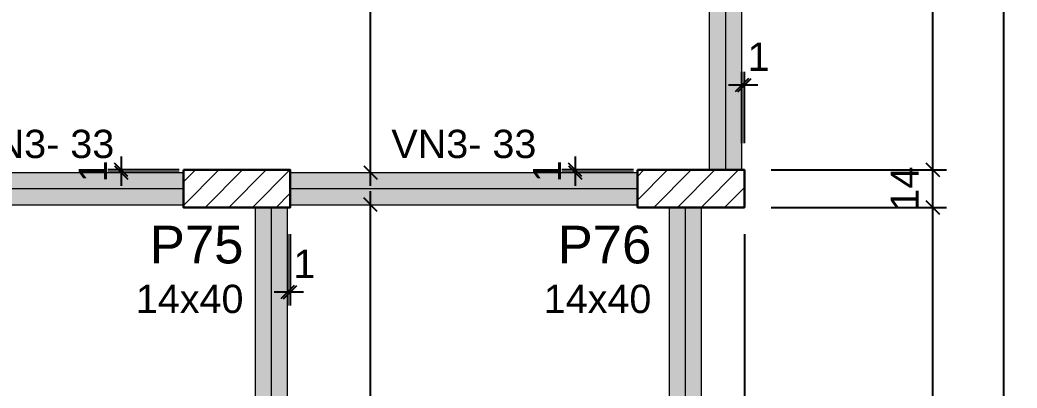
# Model space of a CAD drawing. Header units: millimetres. Extents: x -8 to 605, y -494 to 220.
# Drawn here: x 26.08 to 33.54, y -477.26 to -474.5 of the extents above; entities that cross this region are included whole.
import ezdxf

# ---------------------------------------------------------------- set-up
doc = ezdxf.new("R2010")
doc.units = ezdxf.units.MM
doc.header["$MEASUREMENT"] = 0
doc.linetypes.add('NULL', pattern=[0])
for name, color, linetype, lineweight in [('FO-Cotas', 5, 'Continuous', 5), ('FO-Eixos', 5, 'Continuous', 5), ('FO-Hachura pilar que passa', 19, 'Continuous', 5), ('FO-Hachura viga', 43, 'Continuous', 5), ('FO-Pilares', 4, 'Continuous', 30), ('FO-Textos das vigas', 7, 'Continuous', 5), ('FO-Textos dos pilares', 7, 'Continuous', 5), ('FO-Vigas', 1, 'Continuous', 20)]:
    doc.layers.add(name, color=color, linetype=linetype, lineweight=lineweight)
doc.styles.add('Arial', font='arial.ttf')
doc.dimstyles.new('UM_50.000000', dxfattribs={"dimtxt": 0.18, "dimasz": 0.1, "dimexe": 0.1, "dimexo": 0.2, "dimgap": 0, "dimtad": 1, "dimtih": 1, "dimtoh": 1, "dimdec": 1, "dimlfac": 50, "dimzin": 0, "dimdsep": 46, "dimtxsty": 'Standard', "dimcen": 0.09, "dimdle": 0.1, "dimadec": 1, "dimazin": 2, "dimtfac": 1, "dimtdec": 4, "dimtofl": 0, "dimtmove": 0, "dimatfit": 3, "dimfxl": 1, "dimtolj": 1, "dimarcsym": 0})
pattern_1 = [(45, (-4.58844, -411.61486), (-0.08838835, 0.08838835), [])]

# ---------------------------------------------------------------- blocks, each defined once
blk = doc.blocks.new('_Oblique')
at = {"color": 0, "linetype": 'ByBlock', "lineweight": -2}
blk.add_line((-0.5, -0.5), (0.5, 0.5), dxfattribs=at)
blk = doc.blocks.new('*D4125')
at = {"layer": 'Defpoints', "color": 0, "transparency": 16777216}
for p in [(31.5016, -475.9049), (31.2016, -481.0049), (31.5016, -484.6169)]:
    blk.add_point(p, dxfattribs=at)
at = {"layer": 'FO-Cotas', "color": 0, "lineweight": -2, "transparency": 16777216}
for p, q in [((31.5016, -476.1049), (31.5016, -484.7169)), ((31.2016, -481.2049), (31.2016, -484.7169)), ((31.1016, -484.6169), (31.6016, -484.6169))]:
    blk.add_line(p, q, dxfattribs=at)
at = {"layer": 'FO-Cotas', "color": 0, "lineweight": -2, "transparency": 16777216, "xscale": 0.1, "yscale": 0.1, "zscale": 0.1, "rotation": 180}
blk.add_blockref('_Oblique', (31.2016, -484.6169), dxfattribs=at)
at = {"layer": 'FO-Cotas', "color": 0, "lineweight": -2, "transparency": 16777216, "xscale": 0.1, "yscale": 0.1, "zscale": 0.1}
blk.add_blockref('_Oblique', (31.5016, -484.6169), dxfattribs=at)
at = {"layer": 'FO-Cotas', "color": 7, "transparency": 16777216, "insert": (31.3516, -484.4051), "char_height": 0.2118, "attachment_point": 5, "rotation": 0.00573, "style": 'Arial'}
blk.add_mtext('\\A1;15', dxfattribs=at)
blk = doc.blocks.new('*D4126')
at = {"layer": 'Defpoints', "color": 0, "transparency": 16777216}
for p in [(-0.5784, -475.9049), (31.5016, -475.9049), (31.5016, -485.1464)]:
    blk.add_point(p, dxfattribs=at)
at = {"layer": 'FO-Cotas', "color": 0, "lineweight": -2, "transparency": 16777216}
for p, q in [((-0.5784, -476.1049), (-0.5784, -485.2464)), ((31.5016, -476.1049), (31.5016, -485.2464)), ((-0.6784, -485.1464), (31.6016, -485.1464))]:
    blk.add_line(p, q, dxfattribs=at)
at = {"layer": 'FO-Cotas', "color": 0, "lineweight": -2, "transparency": 16777216, "xscale": 0.1, "yscale": 0.1, "zscale": 0.1, "rotation": 180}
blk.add_blockref('_Oblique', (-0.5784, -485.1464), dxfattribs=at)
at = {"layer": 'FO-Cotas', "color": 0, "lineweight": -2, "transparency": 16777216, "xscale": 0.1, "yscale": 0.1, "zscale": 0.1}
blk.add_blockref('_Oblique', (31.5016, -485.1464), dxfattribs=at)
at = {"layer": 'FO-Cotas', "color": 7, "transparency": 16777216, "insert": (15.4616, -484.9346), "char_height": 0.2118, "attachment_point": 5, "rotation": 0.00573, "style": 'Arial'}
blk.add_mtext('\\A1;1604', dxfattribs=at)
blk = doc.blocks.new('*D4163')
at = {"layer": 'Defpoints', "color": 0, "transparency": 16777216}
for p in [(31.5016, -475.9049), (32.9136, -475.9049), (31.2016, -480.7249)]:
    blk.add_point(p, dxfattribs=at)
at = {"layer": 'FO-Cotas', "color": 0, "lineweight": -2, "transparency": 16777216}
for p, q in [((32.9136, -480.8249), (32.9136, -475.8049)), ((31.7016, -475.9049), (33.0136, -475.9049)), ((31.4016, -480.7249), (33.0136, -480.7249))]:
    blk.add_line(p, q, dxfattribs=at)
at = {"layer": 'FO-Cotas', "color": 0, "lineweight": -2, "transparency": 16777216, "xscale": 0.1, "yscale": 0.1, "zscale": 0.1}
for p, rotation in [((32.9136, -475.9049), 90), ((32.9136, -480.7249), 270)]:
    blk.add_blockref('_Oblique', p, dxfattribs=dict(at, rotation=rotation))
at = {"layer": 'FO-Cotas', "color": 7, "transparency": 16777216, "insert": (32.7018, -478.3149), "char_height": 0.2118, "attachment_point": 5, "rotation": 90, "style": 'Arial'}
blk.add_mtext('\\A1;241', dxfattribs=at)
blk = doc.blocks.new('*D4164')
at = {"layer": 'Defpoints', "color": 0, "transparency": 16777216}
for p in [(31.5016, -475.6249), (32.9136, -475.6249), (31.5016, -475.9049)]:
    blk.add_point(p, dxfattribs=at)
at = {"layer": 'FO-Cotas', "color": 0, "lineweight": -2, "transparency": 16777216}
for p, q in [((32.9136, -476.0049), (32.9136, -475.5249)), ((31.7016, -475.6249), (33.0136, -475.6249)), ((31.7016, -475.9049), (33.0136, -475.9049))]:
    blk.add_line(p, q, dxfattribs=at)
at = {"layer": 'FO-Cotas', "color": 0, "lineweight": -2, "transparency": 16777216, "xscale": 0.1, "yscale": 0.1, "zscale": 0.1}
for p, rotation in [((32.9136, -475.6249), 90), ((32.9136, -475.9049), 270)]:
    blk.add_blockref('_Oblique', p, dxfattribs=dict(at, rotation=rotation))
at = {"layer": 'FO-Cotas', "color": 7, "transparency": 16777216, "insert": (32.7018, -475.7649), "char_height": 0.2118, "attachment_point": 5, "rotation": 90, "style": 'Arial'}
blk.add_mtext('\\A1;14', dxfattribs=at)
blk = doc.blocks.new('*D4165')
at = {"layer": 'Defpoints', "color": 0, "transparency": 16777216}
for p in [(31.5016, -469.3249), (32.9136, -469.3249), (31.5016, -475.6249)]:
    blk.add_point(p, dxfattribs=at)
at = {"layer": 'FO-Cotas', "color": 0, "lineweight": -2, "transparency": 16777216}
for p, q in [((32.9136, -475.7249), (32.9136, -469.2249)), ((31.7016, -469.3249), (33.0136, -469.3249)), ((31.7016, -475.6249), (33.0136, -475.6249))]:
    blk.add_line(p, q, dxfattribs=at)
at = {"layer": 'FO-Cotas', "color": 0, "lineweight": -2, "transparency": 16777216, "xscale": 0.1, "yscale": 0.1, "zscale": 0.1}
for p, rotation in [((32.9136, -469.3249), 90), ((32.9136, -475.6249), 270)]:
    blk.add_blockref('_Oblique', p, dxfattribs=dict(at, rotation=rotation))
at = {"layer": 'FO-Cotas', "color": 7, "transparency": 16777216, "insert": (32.7018, -472.4749), "char_height": 0.2118, "attachment_point": 5, "rotation": 90, "style": 'Arial'}
blk.add_mtext('\\A1;315', dxfattribs=at)
blk = doc.blocks.new('*D4189')
at = {"layer": 'Defpoints', "color": 0, "transparency": 16777216}
for p in [(26.9016, -465.0249), (33.4431, -465.0249), (28.1016, -483.2049)]:
    blk.add_point(p, dxfattribs=at)
at = {"layer": 'FO-Cotas', "color": 0, "lineweight": -2, "transparency": 16777216}
for p, q in [((33.4431, -483.3049), (33.4431, -464.9249)), ((27.1016, -465.0249), (33.5431, -465.0249)), ((28.3016, -483.2049), (33.5431, -483.2049))]:
    blk.add_line(p, q, dxfattribs=at)
at = {"layer": 'FO-Cotas', "color": 0, "lineweight": -2, "transparency": 16777216, "xscale": 0.1, "yscale": 0.1, "zscale": 0.1}
for p, rotation in [((33.4431, -465.0249), 90), ((33.4431, -483.2049), 270)]:
    blk.add_blockref('_Oblique', p, dxfattribs=dict(at, rotation=rotation))
at = {"layer": 'FO-Cotas', "color": 7, "transparency": 16777216, "insert": (33.2313, -474.1149), "char_height": 0.2118, "attachment_point": 5, "rotation": 90, "style": 'Arial'}
blk.add_mtext('\\A1;909', dxfattribs=at)
blk = doc.blocks.new('*D4373')
at = {"layer": 'Defpoints', "color": 0, "transparency": 16777216}
for p in [(28.7016, -475.8849), (28.7016, -475.8849), (28.7016, -480.7449)]:
    blk.add_point(p, dxfattribs=at)
at = {"layer": 'FO-Cotas', "color": 0, "lineweight": -2, "transparency": 16777216}
blk.add_line((28.7016, -480.8449), (28.7016, -475.7849), dxfattribs=at)
at = {"layer": 'FO-Cotas', "color": 0, "lineweight": -2, "transparency": 16777216, "xscale": 0.1, "yscale": 0.1, "zscale": 0.1}
for p, rotation in [((28.7016, -475.8849), 90), ((28.7016, -480.7449), 270)]:
    blk.add_blockref('_Oblique', p, dxfattribs=dict(at, rotation=rotation))
at = {"layer": 'FO-Cotas', "color": 7, "transparency": 16777216, "insert": (28.4898, -478.3149), "char_height": 0.2118, "attachment_point": 5, "rotation": 90, "style": 'Arial'}
blk.add_mtext('\\A1;243', dxfattribs=at)
blk = doc.blocks.new('*D4374')
at = {"layer": 'Defpoints', "color": 0, "transparency": 16777216}
for p in [(28.7016, -468.7849), (28.7016, -468.7849), (28.7016, -475.6449)]:
    blk.add_point(p, dxfattribs=at)
at = {"layer": 'FO-Cotas', "color": 0, "lineweight": -2, "transparency": 16777216}
blk.add_line((28.7016, -475.7449), (28.7016, -468.6849), dxfattribs=at)
at = {"layer": 'FO-Cotas', "color": 0, "lineweight": -2, "transparency": 16777216, "xscale": 0.1, "yscale": 0.1, "zscale": 0.1}
for p, rotation in [((28.7016, -468.7849), 90), ((28.7016, -475.6449), 270)]:
    blk.add_blockref('_Oblique', p, dxfattribs=dict(at, rotation=rotation))
at = {"layer": 'FO-Cotas', "color": 7, "transparency": 16777216, "insert": (28.4898, -472.2149), "char_height": 0.2118, "attachment_point": 5, "rotation": 90, "style": 'Arial'}
blk.add_mtext('\\A1;343', dxfattribs=at)
blk = doc.blocks.new('*D4449')
at = {"layer": 'Defpoints', "color": 0, "transparency": 16777216}
for p in [(28.0816, -475.9049), (28.1016, -475.9049), (28.0816, -476.5403)]:
    blk.add_point(p, dxfattribs=at)
at = {"layer": 'FO-Cotas', "color": 0, "lineweight": -2, "transparency": 16777216}
for p, q in [((28.0816, -476.1049), (28.0816, -476.6403)), ((28.1016, -476.1049), (28.1016, -476.6403)), ((28.2016, -476.5403), (27.9816, -476.5403))]:
    blk.add_line(p, q, dxfattribs=at)
at = {"layer": 'FO-Cotas', "color": 0, "lineweight": -2, "transparency": 16777216, "xscale": 0.1, "yscale": 0.1, "zscale": 0.1, "rotation": 180}
blk.add_blockref('_Oblique', (28.0816, -476.5403), dxfattribs=at)
at = {"layer": 'FO-Cotas', "color": 0, "lineweight": -2, "transparency": 16777216, "xscale": 0.1, "yscale": 0.1, "zscale": 0.1}
blk.add_blockref('_Oblique', (28.1016, -476.5403), dxfattribs=at)
at = {"layer": 'FO-Cotas', "color": 7, "transparency": 16777216, "insert": (28.2078, -476.3285), "char_height": 0.2118, "attachment_point": 5, "rotation": 0.00573, "style": 'Arial'}
blk.add_mtext('\\A1;1', dxfattribs=at)
blk = doc.blocks.new('*D4450')
at = {"layer": 'Defpoints', "color": 0, "transparency": 16777216}
for p in [(31.4816, -474.9895), (31.4816, -475.6249), (31.5016, -475.6249)]:
    blk.add_point(p, dxfattribs=at)
at = {"layer": 'FO-Cotas', "color": 0, "lineweight": -2, "transparency": 16777216}
for p, q in [((31.4816, -475.4249), (31.4816, -474.8895)), ((31.5016, -475.4249), (31.5016, -474.8895)), ((31.6016, -474.9895), (31.3816, -474.9895))]:
    blk.add_line(p, q, dxfattribs=at)
at = {"layer": 'FO-Cotas', "color": 0, "lineweight": -2, "transparency": 16777216, "xscale": 0.1, "yscale": 0.1, "zscale": 0.1, "rotation": 180}
blk.add_blockref('_Oblique', (31.4816, -474.9895), dxfattribs=at)
at = {"layer": 'FO-Cotas', "color": 0, "lineweight": -2, "transparency": 16777216, "xscale": 0.1, "yscale": 0.1, "zscale": 0.1}
blk.add_blockref('_Oblique', (31.5016, -474.9895), dxfattribs=at)
at = {"layer": 'FO-Cotas', "color": 7, "transparency": 16777216, "insert": (31.6078, -474.7777), "char_height": 0.2118, "attachment_point": 5, "rotation": 0.00573, "style": 'Arial'}
blk.add_mtext('\\A1;1', dxfattribs=at)
blk = doc.blocks.new('*D4525')
at = {"layer": 'Defpoints', "color": 0, "transparency": 16777216}
for p in [(26.8358, -475.6449), (27.4712, -475.6249), (27.4712, -475.6449)]:
    blk.add_point(p, dxfattribs=at)
at = {"layer": 'FO-Cotas', "color": 0, "lineweight": -2, "transparency": 16777216}
for p, q in [((26.8358, -475.5249), (26.8358, -475.7449)), ((27.2712, -475.6249), (26.7358, -475.6249)), ((27.2712, -475.6449), (26.7358, -475.6449))]:
    blk.add_line(p, q, dxfattribs=at)
at = {"layer": 'FO-Cotas', "color": 0, "lineweight": -2, "transparency": 16777216, "xscale": 0.1, "yscale": 0.1, "zscale": 0.1}
for p, rotation in [((26.8358, -475.6249), 90), ((26.8358, -475.6449), 270)]:
    blk.add_blockref('_Oblique', p, dxfattribs=dict(at, rotation=rotation))
at = {"layer": 'FO-Cotas', "color": 7, "transparency": 16777216, "insert": (26.624, -475.6349), "char_height": 0.2118, "attachment_point": 5, "rotation": 90, "style": 'Arial'}
blk.add_mtext('\\A1;1', dxfattribs=at)
blk = doc.blocks.new('*D4526')
at = {"layer": 'Defpoints', "color": 0, "transparency": 16777216}
for p in [(30.2358, -475.6449), (30.8712, -475.6249), (30.8712, -475.6449)]:
    blk.add_point(p, dxfattribs=at)
at = {"layer": 'FO-Cotas', "color": 0, "lineweight": -2, "transparency": 16777216}
for p, q in [((30.2358, -475.5249), (30.2358, -475.7449)), ((30.6712, -475.6249), (30.1358, -475.6249)), ((30.6712, -475.6449), (30.1358, -475.6449))]:
    blk.add_line(p, q, dxfattribs=at)
at = {"layer": 'FO-Cotas', "color": 0, "lineweight": -2, "transparency": 16777216, "xscale": 0.1, "yscale": 0.1, "zscale": 0.1}
for p, rotation in [((30.2358, -475.6249), 90), ((30.2358, -475.6449), 270)]:
    blk.add_blockref('_Oblique', p, dxfattribs=dict(at, rotation=rotation))
at = {"layer": 'FO-Cotas', "color": 7, "transparency": 16777216, "insert": (30.024, -475.6349), "char_height": 0.2118, "attachment_point": 5, "rotation": 90, "style": 'Arial'}
blk.add_mtext('\\A1;1', dxfattribs=at)

msp = doc.modelspace()

# ---------------------------------------------------------------- hatches: boundary and pattern name
at = {"layer": 'FO-Hachura pilar que passa', "linetype": 'Continuous', "ltscale": 0.2}
h = msp.add_hatch(dxfattribs=at)
h.set_pattern_fill('ANSI31', color=19, style=0)
h.set_pattern_definition(pattern_1)
h.paths.add_polyline_path([(27.3016, -475.6249), (27.3016, -475.7649), (27.3016, -475.9049), (27.7016, -475.9049), (28.1016, -475.9049), (28.1016, -475.7649), (28.1016, -475.6249), (27.7016, -475.6249)])
h = msp.add_hatch(dxfattribs=at)
h.set_pattern_fill('ANSI31', color=19, style=0)
h.set_pattern_definition(pattern_1)
h.paths.add_polyline_path([(30.7016, -475.6249), (30.7016, -475.7649), (30.7016, -475.9049), (31.1016, -475.9049), (31.5016, -475.9049), (31.5016, -475.7649), (31.5016, -475.6249), (31.1016, -475.6249)])
at = {"layer": 'FO-Hachura viga', "linetype": 'Continuous', "ltscale": 0.2}
for points in [[(31.4816, -469.3249), (31.4816, -469.3249), (31.2416, -469.3249), (31.2416, -475.6249), (31.4816, -475.6249), (31.4816, -469.3249)], [(27.3016, -475.6449), (27.3016, -475.6449), (25.1816, -475.6449), (25.0616, -475.7649), (25.0616, -475.8849), (27.3016, -475.8849), (27.3016, -475.6449)], [(30.7016, -475.6449), (30.7016, -475.6449), (28.1016, -475.6449), (28.1016, -475.8849), (30.7016, -475.8849), (30.7016, -475.6449)], [(28.0816, -480.7449), (28.0816, -480.7449), (28.0816, -475.9049), (27.8416, -475.9049), (27.8416, -480.8649), (27.9616, -480.8649), (28.0816, -480.7449)], [(31.1816, -475.9049), (31.1816, -475.9049), (30.9416, -475.9049), (30.9416, -480.7249), (31.1816, -480.7249), (31.1816, -475.9049)]]:
    msp.add_hatch(color=43, dxfattribs=at).paths.add_polyline_path(points)

# ---------------------------------------------------------------- linework, layer by layer
at = {"layer": 'FO-Eixos'}
for p, q in [((31.3616, -475.6249), (31.3616, -469.3249)), ((25.0616, -475.7649), (27.3016, -475.7649)), ((28.1016, -475.7649), (30.7016, -475.7649)), ((27.9616, -480.8649), (27.9616, -475.9049)), ((31.0616, -480.7249), (31.0616, -475.9049))]:
    msp.add_line(p, q, dxfattribs=at)
at = {"layer": 'FO-Pilares'}
for points in [[(27.3016, -475.6249), (27.3016, -475.7649), (27.3016, -475.9049), (27.7016, -475.9049), (28.1016, -475.9049), (28.1016, -475.7649), (28.1016, -475.6249), (27.7016, -475.6249), (27.3016, -475.6249)], [(30.7016, -475.6249), (30.7016, -475.7649), (30.7016, -475.9049), (31.1016, -475.9049), (31.5016, -475.9049), (31.5016, -475.7649), (31.5016, -475.6249), (31.1016, -475.6249), (30.7016, -475.6249)]]:
    msp.add_lwpolyline(points, close=True, dxfattribs=at)
at = {"layer": 'FO-Vigas'}
for p, q in [((31.2416, -475.6249), (31.2416, -469.3249)), ((31.4816, -475.6249), (31.4816, -469.3249)), ((25.1816, -475.6449), (27.3016, -475.6449)), ((28.1016, -475.6449), (30.7016, -475.6449)), ((25.0616, -475.8849), (27.3016, -475.8849)), ((28.1016, -475.8849), (30.7016, -475.8849)), ((27.8416, -480.8649), (27.8416, -475.9049)), ((28.0816, -480.7449), (28.0816, -475.9049)), ((30.9416, -480.7249), (30.9416, -475.9049)), ((31.1816, -480.7249), (31.1816, -475.9049))]:
    msp.add_line(p, q, dxfattribs=at)

# ---------------------------------------------------------------- texts
at = {"layer": 'FO-Textos das vigas', "linetype": 'NULL', "ltscale": 0.2, "char_height": 0.2118, "width": 2.170627, "attachment_point": 8, "line_spacing_factor": 0.798, "style": 'Arial'}
for insert in [(26.2416, -475.539), (29.4016, -475.539)]:
    msp.add_mtext('VN3- 33', dxfattribs=dict(at, insert=insert))
at = {"layer": 'FO-Textos dos pilares', "linetype": 'NULL', "ltscale": 0.2, "attachment_point": 9, "line_spacing_factor": 0.798, "style": 'Arial'}
for s, insert, char_height, width in [('P75', (27.7517, -476.3287), 0.2824, 1.403821), ('P76', (30.8054, -476.3287), 0.2824, 1.403821), ('14x40', (27.7517, -476.699), 0.2118, 1.612069), ('14x40', (30.8054, -476.699), 0.2118, 1.612069)]:
    msp.add_mtext(s, dxfattribs=dict(at, insert=insert, char_height=char_height, width=width))

# ---------------------------------------------------------------- dimensions: what is measured, and where the dimension line sits
at = {"layer": 'FO-Cotas'}
for base, p1, p2, override, picture, middle in [((33.4431, -465.0249), (28.1016, -483.2049), (26.9016, -465.0249), {"dimtxt": 0.2118, "dimasz": 0.1, "dimexe": 0.1, "dimexo": 0.2, "dimtad": 1, "dimtih": 0, "dimtoh": 0, "dimdec": 1, "dimlfac": 50, "dimzin": 8, "dimtxsty": 'Arial', "dimblk": 'Oblique', "dimblk1": 'Oblique', "dimblk2": 'Oblique', "dimsah": 1, "dimdle": 0.1, "dimse1": 0, "dimse2": 0, "dimclrt": 7, "dimadec": 1, "dimazin": 3, "dimtmove": 2, "dimldrblk": 'Oblique'}, '*D4189', (33.2313, -474.1149)), ((28.7016, -468.7849), (28.7016, -475.6449), (28.7016, -468.7849), {"dimtxt": 0.2118, "dimasz": 0.1, "dimexe": 0.1, "dimexo": 0.2, "dimtad": 1, "dimtih": 0, "dimtoh": 0, "dimdec": 1, "dimlfac": 50, "dimzin": 8, "dimtxsty": 'Arial', "dimblk": 'Oblique', "dimblk1": 'Oblique', "dimblk2": 'Oblique', "dimsah": 1, "dimdle": 0.1, "dimse1": 1, "dimse2": 1, "dimclrt": 7, "dimadec": 1, "dimazin": 3, "dimtmove": 2, "dimldrblk": 'Oblique'}, '*D4374', (28.4898, -472.2149)), ((32.9136, -469.3249), (31.5016, -475.6249), (31.5016, -469.3249), {"dimtxt": 0.2118, "dimasz": 0.1, "dimexe": 0.1, "dimexo": 0.2, "dimtad": 1, "dimtih": 0, "dimtoh": 0, "dimdec": 1, "dimlfac": 50, "dimzin": 8, "dimtxsty": 'Arial', "dimblk": 'Oblique', "dimblk1": 'Oblique', "dimblk2": 'Oblique', "dimsah": 1, "dimdle": 0.1, "dimse1": 0, "dimse2": 0, "dimclrt": 7, "dimadec": 1, "dimazin": 3, "dimtmove": 2, "dimldrblk": 'Oblique'}, '*D4165', (32.7018, -472.4749)), ((26.8358, -475.6449), (27.4712, -475.6249), (27.4712, -475.6449), {"dimtxt": 0.2118, "dimasz": 0.1, "dimexe": 0.1, "dimexo": 0.2, "dimtad": 1, "dimtih": 0, "dimtoh": 0, "dimdec": 1, "dimlfac": 50, "dimzin": 8, "dimtxsty": 'Arial', "dimblk": 'Oblique', "dimblk1": 'Oblique', "dimblk2": 'Oblique', "dimsah": 1, "dimdle": 0.1, "dimse1": 0, "dimse2": 0, "dimclrt": 7, "dimadec": 1, "dimazin": 3, "dimtmove": 2, "dimldrblk": 'Oblique'}, '*D4525', (26.624, -475.6349)), ((30.2358, -475.6449), (30.8712, -475.6249), (30.8712, -475.6449), {"dimtxt": 0.2118, "dimasz": 0.1, "dimexe": 0.1, "dimexo": 0.2, "dimtad": 1, "dimtih": 0, "dimtoh": 0, "dimdec": 1, "dimlfac": 50, "dimzin": 8, "dimtxsty": 'Arial', "dimblk": 'Oblique', "dimblk1": 'Oblique', "dimblk2": 'Oblique', "dimsah": 1, "dimdle": 0.1, "dimse1": 0, "dimse2": 0, "dimclrt": 7, "dimadec": 1, "dimazin": 3, "dimtmove": 2, "dimldrblk": 'Oblique'}, '*D4526', (30.024, -475.6349)), ((32.9136, -475.6249), (31.5016, -475.9049), (31.5016, -475.6249), {"dimtxt": 0.2118, "dimasz": 0.1, "dimexe": 0.1, "dimexo": 0.2, "dimtad": 1, "dimtih": 0, "dimtoh": 0, "dimdec": 1, "dimlfac": 50, "dimzin": 8, "dimtxsty": 'Arial', "dimblk": 'Oblique', "dimblk1": 'Oblique', "dimblk2": 'Oblique', "dimsah": 1, "dimdle": 0.1, "dimse1": 0, "dimse2": 0, "dimclrt": 7, "dimadec": 1, "dimazin": 3, "dimtmove": 2, "dimldrblk": 'Oblique'}, '*D4164', (32.7018, -475.7649)), ((28.7016, -475.8849), (28.7016, -480.7449), (28.7016, -475.8849), {"dimtxt": 0.2118, "dimasz": 0.1, "dimexe": 0.1, "dimexo": 0.2, "dimtad": 1, "dimtih": 0, "dimtoh": 0, "dimdec": 1, "dimlfac": 50, "dimzin": 8, "dimtxsty": 'Arial', "dimblk": 'Oblique', "dimblk1": 'Oblique', "dimblk2": 'Oblique', "dimsah": 1, "dimdle": 0.1, "dimse1": 1, "dimse2": 1, "dimclrt": 7, "dimadec": 1, "dimazin": 3, "dimtmove": 2, "dimldrblk": 'Oblique'}, '*D4373', (28.4898, -478.3149)), ((32.9136, -475.9049), (31.2016, -480.7249), (31.5016, -475.9049), {"dimtxt": 0.2118, "dimasz": 0.1, "dimexe": 0.1, "dimexo": 0.2, "dimtad": 1, "dimtih": 0, "dimtoh": 0, "dimdec": 1, "dimlfac": 50, "dimzin": 8, "dimtxsty": 'Arial', "dimblk": 'Oblique', "dimblk1": 'Oblique', "dimblk2": 'Oblique', "dimsah": 1, "dimdle": 0.1, "dimse1": 0, "dimse2": 0, "dimclrt": 7, "dimadec": 1, "dimazin": 3, "dimtmove": 2, "dimldrblk": 'Oblique'}, '*D4163', (32.7018, -478.3149))]:
    dim = msp.add_linear_dim(base=base, p1=p1, p2=p2, angle=90, dimstyle='UM_50.000000', override=override, dxfattribs=at)
    dim.commit()
    dim.dimension.update_dxf_attribs({"geometry": picture, "text_midpoint": middle, "dimtype": 160, "text_rotation": 90})
for base, p1, p2, picture, middle in [((31.4816, -474.9895), (31.5016, -475.6249), (31.4816, -475.6249), '*D4450', (31.6078, -474.7777)), ((31.5016, -485.1464), (-0.5784, -475.9049), (31.5016, -475.9049), '*D4126', (15.4616, -484.9346)), ((28.0816, -476.5403), (28.1016, -475.9049), (28.0816, -475.9049), '*D4449', (28.2078, -476.3285)), ((31.5016, -484.6169), (31.2016, -481.0049), (31.5016, -475.9049), '*D4125', (31.3516, -484.4051))]:
    dim = msp.add_linear_dim(base=base, p1=p1, p2=p2, dimstyle='UM_50.000000', override={"dimtxt": 0.2118, "dimasz": 0.1, "dimexe": 0.1, "dimexo": 0.2, "dimtad": 1, "dimtih": 0, "dimtoh": 0, "dimdec": 1, "dimlfac": 50, "dimzin": 8, "dimtxsty": 'Arial', "dimblk": 'Oblique', "dimblk1": 'Oblique', "dimblk2": 'Oblique', "dimsah": 1, "dimdle": 0.1, "dimse1": 0, "dimse2": 0, "dimclrt": 7, "dimadec": 1, "dimazin": 3, "dimtmove": 2, "dimldrblk": 'Oblique'}, dxfattribs=at)
    dim.commit()
    dim.dimension.update_dxf_attribs({"geometry": picture, "text_midpoint": middle, "dimtype": 160, "text_rotation": 0.00573})

doc.saveas('drawing.dxf')
